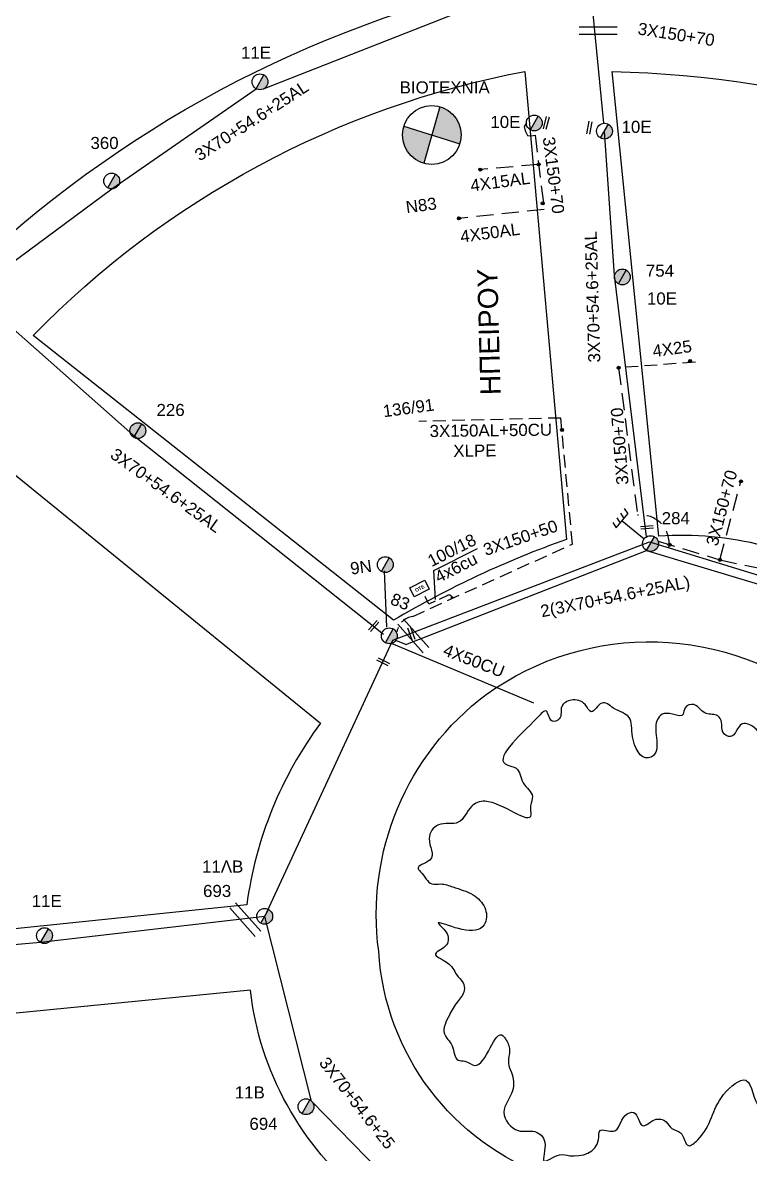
# Model space of a CAD drawing. Header units: millimetres. Extents: x 72 to 3039, y -786 to 786.
# Drawn here: x 1724.7 to 1833.1, y 521.6 to 690.2 of the extents above; entities that cross this region are included whole.
import ezdxf

# ---------------------------------------------------------------- set-up
doc = ezdxf.new("R2010")
doc.units = ezdxf.units.MM
doc.linetypes.add('DASHED', pattern=[19.05, 12.7, -6.35])
for name, color, linetype in [('Pillar OTE', 7, 'Continuous'), ('Άγνωστα', 7, 'Continuous'), ('Γείωση', 7, 'Continuous'), ('Γυμνά εναέρια ΧΤ (3Φ)   4x50CU', 7, 'Continuous'), ('Εναέρια παροχή ΧΤ 4x25', 7, 'SYN_LINE'), ('Επιγραφές - Σχήματα', 7, 'Continuous'), ('Καλώδια ΧΤ   3x150+70 XLPE', 7, 'DASHED'), ('Καλώδια ΧΤ   3x150+70AL', 7, 'DASHED'), ('Καλώδια ΧΤ   3x150AL+50CU', 7, 'DASHED'), ('Μηχανική τομή', 7, 'Continuous'), ('Στύλος Ξύλινος', 7, 'Continuous'), ('Στύλος Ξύλινος @ 1', 7, 'Continuous'), ('Στύλος ΦΜ', 7, 'Continuous'), ('Στύλος ΦΜ @ 1', 7, 'Continuous'), ('Συνδέσεις', 7, 'Continuous'), ('Συνεστραμμένα ΧΤ   3x70+54.6+25 AL', 7, 'SYN_LINE'), ('Τομή', 7, 'Continuous'), ('Υπόβαθρο ΔΕΗ', 7, 'Continuous'), ('Υπόγεια καλώδια Παροχών ΧΤ   4x25', 7, 'DASHED'), ('Υπόγεια καλώδια Παροχών ΧΤ   4x50AL', 7, 'DASHED'), ('Υπόγεια καλώδια Παροχών ΧΤ   4x6', 7, 'DASHED')]:
    doc.layers.add(name, color=color, linetype=linetype)
doc.styles.get("Standard").update_dxf_attribs({"font": 'arial.ttf'})
doc.linetypes.add('SYN_LINE', pattern='A,0.5,-0.0001,["/\\/\\/\\/",Standard,S=0.1,R=0,X=0,Y=-0.05],-0.25', length=0.7501)
doc.dimstyles.new('ISO-25', dxfattribs={"dimtxt": 2.5, "dimasz": 2.5, "dimexe": 1.25, "dimexo": 0.625, "dimtad": 1, "dimtxsty": 'Standard', "dimcen": 2.5, "dimadec": 0, "dimazin": 0, "dimtfac": 1, "dimtmove": 0, "dimatfit": 3, "dimfxl": 1, "dimarcsym": 0})

# ---------------------------------------------------------------- blocks, each defined once
blk = doc.blocks.new('ΥΠΑΡΧΩΝ ΤΣΙΜΕΝΤΕΝΙΟΣ ΣΤΥΛΟΣ')
at = {"layer": 'Στύλος ΦΜ'}
blk.add_hatch(color=7, dxfattribs=at).paths.add_polyline_path([(-1.29, -2.28, 0.574793), (2.62, 0, 0.268822), (1.3, 2.27)])
at = {"layer": 'Στύλος ΦΜ', "color": 7}
blk.add_line((-1.29, -2.28), (1.3, 2.27), dxfattribs=at)
blk.add_circle((0, 0), 2.62, dxfattribs=at)
at = {"layer": 'Στύλος ΦΜ', "flags": 4}
for tag, p in [('ΑΡΙΘΜΟΣ', (-4.68, 8.05)), ('ΤΥΠΟΣ', (-4.91, 3.03))]:
    blk.add_attdef(tag, p, '', height=4, dxfattribs=at)
blk = doc.blocks.new('ΤΟΜΗ')
at = {"layer": 'Τομή', "ltscale": 40}
for p, q in [((-5.68, 0), (5.68, 0)), ((5.68, -2.33), (-5.68, -2.33))]:
    blk.add_line(p, q, dxfattribs=at)
blk = doc.blocks.new('ΥΠΑΡΧΩΝ ΞΥΛΙΝΟΣ ΣΤΥΛΟΣ')
at = {"layer": 'Στύλος Ξύλινος'}
h = blk.add_hatch(color=7, dxfattribs=at)
h.paths.add_polyline_path([(-2.62, 0, 0.270008), (-1.29, -2.28), (1.3, 2.27, 0.576266)])
h.paths.add_polyline_path([(-1.29, -2.28, 0.574793), (2.62, 0, 0.268822), (1.3, 2.27)])
at = {"layer": 'Στύλος Ξύλινος', "color": 7}
blk.add_line((-1.29, -2.28), (1.3, 2.27), dxfattribs=at)
blk.add_circle((0, 0), 2.62, dxfattribs=at)
at = {"layer": 'Στύλος Ξύλινος', "flags": 4}
for tag, p in [('ΑΡΙΘΜΟΣ', (-4.91, 8.6)), ('ΤΥΠΟΣ', (-4.85, 3.39))]:
    blk.add_attdef(tag, p, '', height=4, dxfattribs=at)
blk = doc.blocks.new('ΓΕΙΩΣΗ')
at = {"layer": 'Γείωση', "ltscale": 40}
for p, q in [((-2.34, 11.45), (-3, 9.45)), ((-0.34, 11.45), (-1, 9.45)), ((1.66, 11.45), (1, 9.45)), ((3.66, 11.45), (3, 9.45)), ((0, 9.45), (0, 0))]:
    blk.add_line(p, q, dxfattribs=at)
blk.add_lwpolyline([(-3, 9.45), (3, 9.45)], dxfattribs=at)
blk = doc.blocks.new('_ΣΥΝΔΕΣΗ')
at = {"layer": 'Συνδέσεις', "linetype": 'SYN_LINE', "ltscale": 40}
blk.add_hatch(color=256, dxfattribs=at).paths.add_polyline_path([(0.5, -0.01, 1), (-0.5, -0.01, 1)])
at = {"layer": 'Συνδέσεις'}
blk.add_circle((0, -0.01), 0.5, dxfattribs=at)
blk = doc.blocks.new('ΜΗΧΑΝΙΚΗ ΤΟΜΗ')
at = {"layer": 'Μηχανική τομή', "ltscale": 40}
for p, q in [((-1.89, 0.78), (1.89, 0.78)), ((1.89, 0), (-1.89, 0))]:
    blk.add_line(p, q, dxfattribs=at)
blk = doc.blocks.new('PILLAR ΟΤΕ')
at = {"layer": 'Pillar OTE', "ltscale": 40}
blk.add_lwpolyline([(-3.31, 2.02), (3.39, 2.02), (3.39, -1.99), (-3.31, -1.99)], close=True, dxfattribs=at)
at = {"layer": 'Pillar OTE', "insert": (-1.81, 0.71), "char_height": 1.3575, "width": 109.961, "attachment_point": 1}
blk.add_mtext('{\\fArial|b1|i0|c161|p34;OTE}', dxfattribs=at)

msp = doc.modelspace()

# ---------------------------------------------------------------- hatches: boundary and pattern name
at = {"layer": 'Pillar OTE', "ltscale": 40}
h = msp.add_hatch(color=256, dxfattribs=at)
h.dxf.hatch_style = 1
h.paths.add_polyline_path([(1788.94, 604.53), (1788.63, 604.81), (1788.61, 604.39)])
at = {"layer": 'Επιγραφές - Σχήματα'}
h = msp.add_hatch(color=1, dxfattribs=at)
h.paths.add_polyline_path([(1785.7, 673.51), (1781.53, 674.84, 0.077365), (1781.32, 673.51, 0.334342), (1784.49, 669.31)])
h.paths.add_polyline_path([(1786.91, 677.72), (1785.7, 673.51), (1789.86, 672.18, 0.077365), (1790.07, 673.51, 0.334342)])

# ---------------------------------------------------------------- linework, layer by layer
at = {"layer": 'Pillar OTE', "ltscale": 40}
msp.add_lwpolyline([(1788.61, 604.39), (1788.63, 604.81), (1788.94, 604.53), (1788.61, 604.39)], dxfattribs=at)
at = {"layer": 'Άγνωστα', "color": 27, "linetype": 'DASHED', "ltscale": 0.2}
for points in [[(1801.61, 669.11), (1792.92, 668.37)], [(1819.41, 612.97), (1828.61, 610.21), (1850.13, 605.66)]]:
    msp.add_lwpolyline(points, dxfattribs=at)
at = {"layer": 'Γυμνά εναέρια ΧΤ (3Φ)   4x50CU', "color": 133, "linetype": 'SYN_LINE', "ltscale": 20}
msp.add_lwpolyline([(1800.87, 588.84), (1779.68, 597.75)], dxfattribs=at)
at = {"layer": 'Επιγραφές - Σχήματα'}
for p, q in [((1786.91, 677.72), (1784.49, 669.31)), ((1781.53, 674.84), (1789.86, 672.18))]:
    msp.add_line(p, q, dxfattribs=at)
msp.add_circle((1785.7, 673.51), 4.38, dxfattribs=at)
at = {"layer": 'Καλώδια ΧΤ   3x150+70 XLPE', "color": 27, "ltscale": 0.2}
msp.add_lwpolyline([(1799.78, 675.3), (1799.47, 674.79), (1799.59, 674.14), (1799.94, 673.45), (1800.51, 673.39), (1801.07, 673.48), (1802.44, 662.42)], dxfattribs=at)
at = {"layer": 'Καλώδια ΧΤ   3x150+70AL', "color": 27, "ltscale": 0.2}
msp.add_lwpolyline([(1813.52, 638.82), (1816.34, 616.86, -0.493682), (1821.01, 612.03)], format="xyb", dxfattribs=at)
msp.add_lwpolyline([(1828.61, 610.21), (1831.75, 621.89)], dxfattribs=at)
at = {"layer": 'Καλώδια ΧΤ   3x150AL+50CU', "color": 133, "ltscale": 0.15}
msp.add_lwpolyline([(1780.51, 599.5, -0.321776), (1782.85, 601.78), (1806.65, 612.56), (1804.91, 631.34), (1783.74, 630.83)], format="xyb", dxfattribs=at)
at = {"layer": 'Καλώδια ΧΤ   3x150AL+50CU', "color": 7, "linetype": 'SYN_LINE', "ltscale": 10}
msp.add_lwpolyline([(1778.99, 600.2), (1778.63, 608.55)], dxfattribs=at)
at = {"layer": 'Συνεστραμμένα ΧΤ   3x70+54.6+25 AL', "color": 2, "ltscale": 20}
for points in [[(1657.78, 696.2), (1687.5, 671.38), (1708.93, 655.9), (1716.33, 650.81), (1741.17, 628.84), (1778.49, 599.12)], [(1760.62, 680.38), (1789.73, 691.79), (1810.64, 694.26)], [(1717.3, 650.14), (1738.02, 665.48), (1759.51, 680.41)]]:
    msp.add_lwpolyline(points, dxfattribs=at)
at = {"layer": 'Συνεστραμμένα ΧΤ   3x70+54.6+25 AL', "color": 27, "ltscale": 15}
for points in [[(1811.3, 675.26), (1809.47, 694.12)], [(1817.68, 613.64), (1812.9, 652.59), (1811.41, 674.09)]]:
    msp.add_lwpolyline(points, dxfattribs=at)
at = {"layer": 'Συνεστραμμένα ΧΤ   3x70+54.6+25 AL', "color": 30, "ltscale": 20}
msp.add_lwpolyline([(1788.14, 508.71), (1767.8, 529.55), (1760.81, 557.09), (1779.9, 598.23), (1818.14, 612.89), (1848.61, 603.55)], dxfattribs=at)
at = {"layer": 'Συνεστραμμένα ΧΤ   3x70+54.6+25 AL', "color": 133, "ltscale": 20}
for points in [[(1781.91, 597.55), (1781.84, 597.58), (1817.7, 611.6), (1848.56, 602.32)], [(1781.91, 597.55), (1780.32, 598.21)]]:
    msp.add_lwpolyline(points, dxfattribs=at)
at = {"layer": 'Συνεστραμμένα ΧΤ   3x70+54.6+25 AL', "color": 62, "ltscale": 20}
msp.add_lwpolyline([(1760.81, 557.09), (1727.42, 553.2), (1678.64, 548.9), (1644.75, 544.29), (1601.36, 540.96)], dxfattribs=at)
at = {"layer": 'Υπόβαθρο ΔΕΗ'}
for points in [[(1939.81, 719.86), (1899.87, 669.13, 0.128559), (1811.69, 695.45), (1804.67, 759.38, -0.122319), (1867.75, 756.04, -0.097348), (1939.81, 719.86, 3.1517)], [(1715.96, 652.33, -0.139037), (1798.47, 696.57), (1792.37, 760.4, 0.143992), (1666.38, 691.62), (1715.96, 652.33)], [(1799.53, 682.99), (1805.76, 613.25, 0.048591), (1780.01, 601.21), (1726.31, 643.61, -0.153839), (1799.53, 682.99, -0.01204)], [(1893.06, 659.88), (1849.39, 606.15, 0.158894), (1819.52, 613.75), (1812.58, 682.98, -0.127954), (1893.06, 659.88, 2.039219)], [(1714.87, 630), (1769.12, 585.88, 0.126295), (1758.13, 558.8), (1689, 551.67, -0.159761), (1714.87, 630, -0.443282)], [(1863.2, 519.84), (1813.35, 515.49, -0.178981), (1803.1, 518.29, -0.301011), (1777.79, 551.88, -0.271331), (1793.78, 590.13, -0.338248), (1844.34, 588.73, -0.24847), (1859.54, 552.64), (1863.2, 519.84)], [(1758.67, 546.08), (1690.38, 539.38, 0.179947), (1731.15, 459.56), (1775.69, 515.24, -0.197218), (1758.67, 546.08, 3.438968)]]:
    msp.add_lwpolyline(points, format="xyb", dxfattribs=at)
msp.add_spline([(1854.96, 523.14), (1849.39, 527.52), (1849.61, 525.28), (1847.47, 525.49), (1846.18, 524.96), (1843.61, 525.39), (1842.54, 524.64), (1836.76, 525.17), (1837.19, 526.56), (1835.48, 527.95), (1834.62, 528.49), (1832.48, 532.66), (1829.16, 530.52), (1825.31, 523.78), (1823.92, 522.93), (1822.74, 524.85), (1821.45, 525.49), (1820.6, 526.46), (1818.88, 526.78), (1817.07, 525.92), (1815.78, 527.85), (1814.5, 527.42), (1812.78, 525.07), (1810.75, 525.17), (1810.54, 523.78), (1806.25, 521.43), (1804.72, 521.56), (1802.45, 520.64), (1802.53, 523.42), (1801.04, 525.01), (1798.56, 525.16), (1796.44, 527.9), (1797.74, 531.1), (1797.55, 533.84), (1797.11, 535.18), (1797.29, 537.18), (1796.66, 538.85), (1796.33, 539.29), (1792.1, 534.88), (1790.62, 535.51), (1789.61, 535.66), (1788.72, 537.81), (1787.57, 539.6), (1788.31, 542.38), (1789.5, 544.35), (1790.54, 546.05), (1790.35, 547.18), (1789.39, 548.4), (1788.83, 549.33), (1787.09, 550.74), (1786.23, 551.37), (1787.71, 552.64), (1787.97, 554.46), (1786.68, 556.01), (1792.61, 555.12), (1793.65, 556.12), (1793.58, 558.39), (1791.87, 560.28), (1788.82, 561.48), (1787.04, 561.92), (1785.7, 561.92), (1784.03, 563.74), (1783.66, 564.15), (1785.41, 565.48), (1785.3, 568.67), (1786.7, 570.72), (1789.64, 571.1), (1791.63, 573.47), (1793.62, 574.23), (1800.45, 572.24), (1800.41, 573.56), (1800.69, 574.94), (1799.31, 576.98), (1798.24, 579.15), (1797, 579.6), (1801.42, 586.71), (1802.76, 587.66), (1803.61, 586.19), (1804.69, 586.52), (1805.05, 588.35), (1806.49, 589.3), (1808.52, 588.64), (1809.44, 587.56), (1811.01, 588.87), (1812.77, 588.12), (1815.07, 586.74), (1815.6, 583.83), (1817.99, 580.7), (1818.67, 581.02), (1819.16, 583.67), (1819.39, 586.55), (1820.31, 587.3), (1823.12, 587.2), (1823.42, 588.18), (1824.73, 588.64), (1825.74, 587.89), (1826.57, 587.31), (1828.31, 586.95), (1828.86, 586), (1829.06, 584.53), (1830.2, 583.87), (1831.25, 585.05), (1831.81, 585.7), (1833.48, 585.41), (1834.42, 584.4), (1834.82, 582.79), (1834.78, 580.41), (1836.06, 577.69), (1836.85, 577.62), (1838.19, 578.11), (1840.06, 580.37), (1841.53, 580.89), (1842.64, 579.42), (1843.16, 577.42), (1844.02, 576.31), (1845.52, 575.62), (1846.96, 575.36), (1848.08, 574.93), (1848.96, 573.99), (1849.68, 573.04), (1850.3, 571.86), (1849.78, 569.49), (1848.7, 568.05), (1848.54, 566.97), (1848.37, 565.93), (1848.57, 564.91), (1851.38, 564.69), (1852.1, 564.26), (1852.3, 563.18), (1852.66, 560.97), (1852.27, 559.73), (1851.45, 558.65), (1851.88, 557.4), (1851.88, 556.69), (1850.47, 555.8), (1850.08, 554.56), (1849.23, 553.87), (1850.21, 552.08), (1850.73, 550.61), (1850.57, 549.19), (1849.88, 548.9), (1850.87, 547.98), (1852.96, 548.31), (1853.52, 548.99), (1854.37, 547.36), (1852.24, 545.43), (1849.26, 542.6), (1848.08, 540.51), (1848.02, 539.73), (1849.52, 539.3), (1851.85, 539.69), (1853.38, 539.89), (1854.27, 539.89), (1854.99, 537.9), (1854.4, 537.27), (1854.66, 536.26), (1856.33, 535.77), (1856.5, 534.74), (1855.22, 532.52), (1856.04, 531.14), (1855.97, 530.26), (1853.78, 529.67), (1854, 528.34), (1855.28, 527.08), (1857.13, 526.39), (1857.38, 525.71), (1856.75, 525), (1855.95, 524.94), (1855.81, 524.27), (1855.75, 523.74), (1855.52, 523.39), (1854.96, 523.14)], degree=3, dxfattribs=at)
at = {"layer": 'Υπόγεια καλώδια Παροχών ΧΤ   4x25', "color": 27, "ltscale": 0.15}
msp.add_lwpolyline([(1824.96, 639.65), (1813.52, 638.82), (1813.52, 638.82)], dxfattribs=at)
at = {"layer": 'Υπόγεια καλώδια Παροχών ΧΤ   4x50AL', "color": 27, "ltscale": 0.2}
msp.add_lwpolyline([(1802.44, 662.42), (1789.74, 661.09)], dxfattribs=at)
at = {"layer": 'Υπόγεια καλώδια Παροχών ΧΤ   4x6', "color": 133, "linetype": 'DASHED', "ltscale": 0.1}
msp.add_lwpolyline([(1788.63, 604.81, 0.406865), (1787.94, 604.82), (1785.25, 603.6), (1784.47, 605.33)], format="xyb", dxfattribs=at)

# ---------------------------------------------------------------- block references
at = {"layer": 'Pillar OTE', "xscale": 0.375, "yscale": 0.375, "zscale": 0.375, "rotation": 27}
msp.add_blockref('PILLAR ΟΤΕ', (1783.85, 605.92), dxfattribs=at)
at = {"layer": 'Γείωση', "xscale": 0.4499999999998304, "yscale": 0.4499999999998304, "zscale": 0.4499999999998304, "rotation": 50.913575472883}
msp.add_blockref('ΓΕΙΩΣΗ', (1817.33, 613.32), dxfattribs=at)
at = {"layer": 'Μηχανική τομή'}
for p, xscale, yscale, zscale, rotation in [((1802.55, 675.35), 0.4999999999997041, 0.4999999999997041, 0.4999999999997041, 255.7484713828842), ((1808.96, 674.63), 0.4999999999998525, 0.4999999999998525, 0.4999999999998525, 259.4517645475206), ((1817.77, 614.87), 0.499999999999402, 0.499999999999402, 0.499999999999402, 4.240537769992197), ((1777.19, 600.22), 0.4999999999994365, 0.4999999999994365, 0.4999999999994365, 47.96973249705437), ((1782.83, 599.28), 0.4999999999994762, 0.4999999999994762, 0.4999999999994762, 109.9508724959833), ((1778.54, 595.18), 0.4999999999994888, 0.4999999999994888, 0.4999999999994888, 154.0471319724671)]:
    msp.add_blockref('ΜΗΧΑΝΙΚΗ ΤΟΜΗ', p, dxfattribs=dict(at, xscale=xscale, yscale=yscale, zscale=zscale, rotation=rotation))
at = {"layer": 'Στύλος Ξύλινος @ 1', "ltscale": 40}
ref = msp.add_blockref('ΥΠΑΡΧΩΝ ΞΥΛΙΝΟΣ ΣΤΥΛΟΣ', (1814.08, 652.36), dxfattribs=dict(at, xscale=0.4499999999998181, yscale=0.4499999999998181, zscale=0.4499999999998181))
ref.add_attrib('ΤΥΠΟΣ', '10Ε', (1817.74, 648.25), dxfattribs={"layer": 'Στύλος Ξύλινος', "height": 1.8, "flags": 4})
ref.add_attrib('ΑΡΙΘΜΟΣ', '754', (1817.58, 652.4), dxfattribs={"layer": 'Στύλος Ξύλινος', "height": 1.8, "flags": 4})
ref = msp.add_blockref('ΥΠΑΡΧΩΝ ΞΥΛΙΝΟΣ ΣΤΥΛΟΣ', (1741.91, 629.46), dxfattribs=dict(at, xscale=0.4499999999998181, yscale=0.4499999999998181, zscale=0.4499999999998181))
ref.add_attrib('ΑΡΙΘΜΟΣ', '226', (1744.69, 631.64), dxfattribs={"layer": 'Στύλος Ξύλινος', "height": 1.8, "flags": 4})
at = {"layer": 'Στύλος ΦΜ @ 1', "ltscale": 40}
ref = msp.add_blockref('ΥΠΑΡΧΩΝ ΤΣΙΜΕΝΤΕΝΙΟΣ ΣΤΥΛΟΣ', (1760.1, 681.43), dxfattribs=dict(at, xscale=0.4499999999998181, yscale=0.4499999999998181, zscale=0.4499999999998181))
ref.add_attrib('ΤΥΠΟΣ', '11Ε', (1757.27, 684.88), dxfattribs={"layer": 'Στύλος ΦΜ', "height": 1.8, "flags": 4})
ref = msp.add_blockref('ΥΠΑΡΧΩΝ ΤΣΙΜΕΝΤΕΝΙΟΣ ΣΤΥΛΟΣ', (1800.96, 675.29), dxfattribs=dict(at, xscale=0.4499999999998181, yscale=0.4499999999998181, zscale=0.4499999999998181))
ref.add_attrib('ΤΥΠΟΣ', '10Ε', (1794.42, 674.55), dxfattribs={"layer": 'Στύλος ΦΜ', "height": 1.8, "flags": 4})
ref = msp.add_blockref('ΥΠΑΡΧΩΝ ΤΣΙΜΕΝΤΕΝΙΟΣ ΣΤΥΛΟΣ', (1811.41, 674.09), dxfattribs=dict(at, xscale=0.4499999999998181, yscale=0.4499999999998181, zscale=0.4499999999998181))
ref.add_attrib('ΤΥΠΟΣ', '10Ε', (1813.96, 673.82), dxfattribs={"layer": 'Στύλος ΦΜ', "height": 1.8, "flags": 4})
ref = msp.add_blockref('ΥΠΑΡΧΩΝ ΤΣΙΜΕΝΤΕΝΙΟΣ ΣΤΥΛΟΣ', (1738.02, 666.66), dxfattribs=dict(at, xscale=0.4499999999998181, yscale=0.4499999999998181, zscale=0.4499999999998181))
ref.add_attrib('ΑΡΙΘΜΟΣ', '360', (1734.85, 671.42), dxfattribs={"layer": 'Στύλος ΦΜ', "height": 1.8, "flags": 4})
ref = msp.add_blockref('ΥΠΑΡΧΩΝ ΤΣΙΜΕΝΤΕΝΙΟΣ ΣΤΥΛΟΣ', (1818.28, 612.63), dxfattribs=dict(at, xscale=0.4499999999998181, yscale=0.4499999999998181, zscale=0.4499999999998181))
ref.add_attrib('ΑΡΙΘΜΟΣ', '284', (1819.94, 615.52), dxfattribs={"layer": 'Στύλος ΦΜ', "height": 1.8, "flags": 4})
at = {"layer": 'Στύλος ΦΜ @ 1', "ltscale": 40, "xscale": 0.4499999999998181, "yscale": 0.4499999999998181, "zscale": 0.4499999999998181}
for p in [(1778.77, 609.5), (1779.36, 598.89)]:
    msp.add_blockref('ΥΠΑΡΧΩΝ ΤΣΙΜΕΝΤΕΝΙΟΣ ΣΤΥΛΟΣ', p, dxfattribs=at)
at = {"layer": 'Στύλος ΦΜ @ 1', "ltscale": 40}
ref = msp.add_blockref('ΥΠΑΡΧΩΝ ΤΣΙΜΕΝΤΕΝΙΟΣ ΣΤΥΛΟΣ', (1760.81, 557.09), dxfattribs=dict(at, xscale=0.4499999999998181, yscale=0.4499999999998181, zscale=0.4499999999998181))
ref.add_attrib('ΤΥΠΟΣ', '11ΛΒ', (1751.47, 563.61), dxfattribs={"layer": 'Στύλος ΦΜ', "height": 1.8, "flags": 4})
ref.add_attrib('ΑΡΙΘΜΟΣ', '693', (1751.62, 559.97), dxfattribs={"layer": 'Στύλος ΦΜ', "height": 1.8, "flags": 4})
ref = msp.add_blockref('ΥΠΑΡΧΩΝ ΤΣΙΜΕΝΤΕΝΙΟΣ ΣΤΥΛΟΣ', (1728, 554.22), dxfattribs=dict(at, xscale=0.4499999999998181, yscale=0.4499999999998181, zscale=0.4499999999998181))
ref.add_attrib('ΤΥΠΟΣ', '11Ε', (1726.1, 558.48), dxfattribs={"layer": 'Στύλος ΦΜ', "height": 1.8, "flags": 4})
ref = msp.add_blockref('ΥΠΑΡΧΩΝ ΤΣΙΜΕΝΤΕΝΙΟΣ ΣΤΥΛΟΣ', (1766.96, 528.72), dxfattribs=dict(at, xscale=0.4499999999998181, yscale=0.4499999999998181, zscale=0.4499999999998181))
ref.add_attrib('ΤΥΠΟΣ', '11Β', (1756.35, 529.95), dxfattribs={"layer": 'Στύλος ΦΜ', "height": 1.8, "flags": 4})
ref.add_attrib('ΑΡΙΘΜΟΣ', '694', (1758.53, 525.28), dxfattribs={"layer": 'Στύλος ΦΜ', "height": 1.8, "flags": 4})
at = {"layer": 'Συνδέσεις', "xscale": 0.4499999999998181, "yscale": 0.4499999999998181, "zscale": 0.4499999999998181}
for p in [(1792.92, 668.37), (1801.61, 669.12), (1802.21, 663.34), (1789.74, 661.09), (1824.17, 639.83), (1813.52, 638.83), (1805.1, 629.56), (1831.75, 621.89), (1821.13, 612.46), (1828.61, 610.21)]:
    msp.add_blockref('_ΣΥΝΔΕΣΗ', p, dxfattribs=at)
at = {"layer": 'Τομή', "xscale": 0.5000000000000135, "yscale": 0.5000000000000135, "zscale": 0.5000000000000135}
msp.add_blockref('ΤΟΜΗ', (1810.47, 689.64), dxfattribs=at)
at = {"layer": 'Τομή', "xscale": 0.500000000000047, "yscale": 0.500000000000047, "zscale": 0.500000000000047, "rotation": 131.7221037643922}
for p in [(1782.51, 598.48), (1757.48, 556.22)]:
    msp.add_blockref('ΤΟΜΗ', p, dxfattribs=at)

# ---------------------------------------------------------------- texts
at = {"layer": 'Άγνωστα', "insert": (1791.33, 666.85), "char_height": 1.8, "width": 23.5192, "attachment_point": 1, "rotation": 7.6474}
msp.add_mtext('4X15AL', dxfattribs=at)
at = {"layer": 'Γυμνά εναέρια ΧΤ (3Φ)   4x50CU', "char_height": 1.8, "width": 23.5192, "attachment_point": 1, "rotation": 338.9182}
for s, insert in [('83', (1780.02, 605.33)), ('4X50CU', (1787.87, 597.73))]:
    msp.add_mtext(s, dxfattribs=dict(at, insert=insert))
at = {"layer": 'Εναέρια παροχή ΧΤ 4x25', "insert": (1818.46, 642.19), "char_height": 1.8, "width": 23.5192, "attachment_point": 1, "rotation": 7.6474}
msp.add_mtext('4X25', dxfattribs=at)
at = {"layer": 'Επιγραφές - Σχήματα', "insert": (1780.91, 681.5), "char_height": 1.8, "width": 23.5192, "attachment_point": 1}
msp.add_mtext('ΒΙΟΤΕΧΝΙΑ', dxfattribs=at)
at = {"layer": 'Επιγραφές - Σχήματα', "attachment_point": 1}
for s, insert, char_height, width, rotation in [('N83', (1781.71, 663.63), 1.8, 23.5192, 7.6474), ('HΠEIPOY', (1792.95, 634.7), 3, 13.8076, 91.5392), ('136/91', (1778.29, 633.23), 1.8, 23.5192, 7.6474), ('9N', (1773.43, 609.79), 1.8, 23.5192, 7.6474)]:
    msp.add_mtext(s, dxfattribs=dict(at, insert=insert, char_height=char_height, width=width, rotation=rotation))
at = {"layer": 'Καλώδια ΧΤ   3x150+70 XLPE', "char_height": 1.8, "width": 23.5192, "attachment_point": 1}
for insert, rotation in [((1816.56, 690.29), 351.0294), ((1804, 673.35), 277.3275), ((1813.22, 621.32), 94.4093), ((1826.5, 612.61), 74.9667)]:
    msp.add_mtext('3X150+70', dxfattribs=dict(at, insert=insert, rotation=rotation))
at = {"layer": 'Καλώδια ΧΤ   3x150AL+50CU', "char_height": 1.8, "width": 23.5192, "attachment_point": 1}
for s, insert, rotation in [('3X150AL+50CU\\P     XLPE', (1785.36, 630.3), 0.6759), ('3X150+50', (1793.15, 612.48), 18.9408)]:
    msp.add_mtext(s, dxfattribs=dict(at, insert=insert, rotation=rotation))
at = {"layer": 'Συνεστραμμένα ΧΤ   3x70+54.6+25 AL', "char_height": 1.8, "width": 16.2172, "attachment_point": 1}
for s, insert, rotation in [('3X70+54.6+25AL', (1750.15, 671.06), 33.0629), ('3X70+54.6+25AL', (1809.01, 639.59), 91.6321), ('3X70+54.6+25AL', (1738.7, 626.99), 324.386), ('2(3X70+54.6+25AL)', (1801.73, 603.4), 11.4014), ('3X70+54.6+25', (1770.22, 536.34), 307.9524)]:
    msp.add_mtext(s, dxfattribs=dict(at, insert=insert, rotation=rotation))
at = {"layer": 'Υπόγεια καλώδια Παροχών ΧΤ   4x50AL', "insert": (1789.82, 659.25), "char_height": 1.8, "width": 23.5192, "attachment_point": 1, "rotation": 7.6474}
msp.add_mtext('4X50AL', dxfattribs=at)
at = {"layer": 'Υπόγεια καλώδια Παροχών ΧΤ   4x50AL', "color": 7, "ltscale": 0.2, "char_height": 1.8, "attachment_point": 1, "rotation": 27}
for s, insert in [('100/18', (1784.84, 610.7)), ('4x6cu', (1785.9, 608.32))]:
    msp.add_mtext_dynamic_manual_height_columns(s, width=1.8, gutter_width=12.5, heights=[0.118], dxfattribs=dict(at, insert=insert))

# ---------------------------------------------------------------- leaders
at = {"layer": 'Επιγραφές - Σχήματα'}
msp.add_leader([(1786.23, 604.3), (1785.99, 608.63), (1792.5, 611.9)], dimstyle='ISO-25', override={"dimasz": 0.5, "dimgap": 0.625, "dimtad": 0}, dxfattribs=at)

doc.saveas('drawing.dxf')
